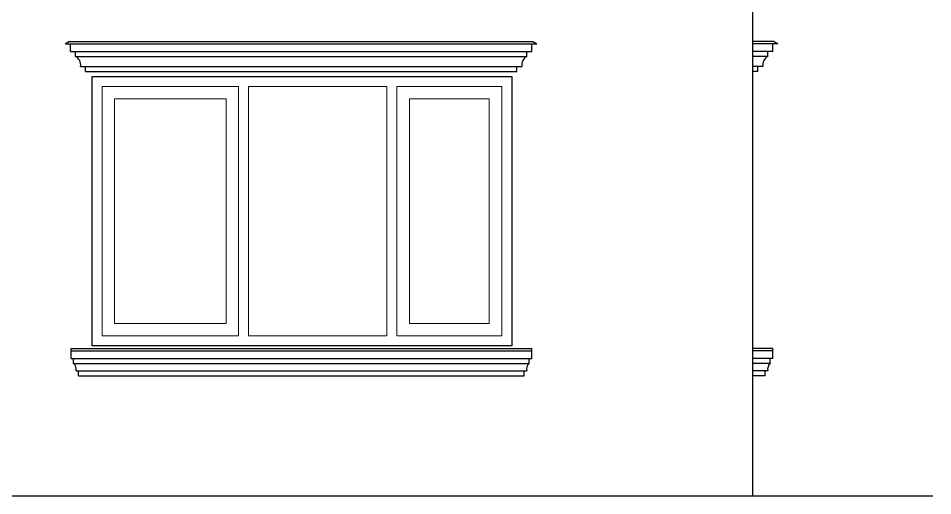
# Model space of a CAD drawing. Header units: inches. Extents: x 3672 to 10975, y -27382 to -746.
# Drawn here: x 4234.8 to 4417.8, y -27125.6 to -27030 of the extents above; entities that cross this region are included whole.
import ezdxf

# ---------------------------------------------------------------- set-up
doc = ezdxf.new("R2010")
doc.units = ezdxf.units.IN
doc.header["$LTSCALE"] = 17
doc.header["$MEASUREMENT"] = 0
for name, color, linetype, lineweight in [('25 BOT BAR', 12, 'Continuous', 25), ('ELEVATION', 7, 'Continuous', 25), ('WINDOW FRAME', 161, 'Continuous', 20)]:
    doc.layers.add(name, color=color, linetype=linetype, lineweight=lineweight)

# ---------------------------------------------------------------- blocks, each defined once
blk = doc.blocks.new('DSFFDFFD')
at = {"layer": 'ELEVATION', "linetype": 'Continuous'}
for p, q in [((-9566.27, -3437), (-9650.27, -3437)), ((-9650.27, -3437), (-9650.27, -3491)), ((-9566.27, -3491), (-9566.27, -3437)), ((-9650.27, -3491), (-9566.27, -3491))]:
    blk.add_line(p, q, dxfattribs=at)
at = {"layer": 'WINDOW FRAME'}
for p, q in [((-9627.27, -3439), (-9648.27, -3439)), ((-9648.27, -3439), (-9648.27, -3489)), ((-9627.27, -3439), (-9627.27, -3489)), ((-9597.57, -3439), (-9625.27, -3439)), ((-9625.27, -3439), (-9625.27, -3489)), ((-9597.57, -3489), (-9597.57, -3439)), ((-9574.57, -3439), (-9595.57, -3439)), ((-9595.57, -3489), (-9595.57, -3439)), ((-9595.57, -3439), (-9568.27, -3439)), ((-9595.57, -3489), (-9595.57, -3439)), ((-9568.27, -3489), (-9568.27, -3439)), ((-9568.27, -3439), (-9568.27, -3489)), ((-9629.77, -3441.5), (-9645.77, -3441.5)), ((-9645.77, -3441.5), (-9645.77, -3486.5)), ((-9629.77, -3486.5), (-9629.77, -3441.5)), ((-9593.07, -3441.5), (-9570.77, -3441.5)), ((-9593.07, -3486.5), (-9593.07, -3441.5)), ((-9570.77, -3441.5), (-9570.77, -3486.5)), ((-9645.77, -3486.5), (-9629.77, -3486.5)), ((-9570.77, -3486.5), (-9593.07, -3486.5)), ((-9648.27, -3489), (-9627.27, -3489)), ((-9625.27, -3489), (-9597.57, -3489)), ((-9595.57, -3489), (-9574.57, -3489)), ((-9568.27, -3489), (-9595.57, -3489))]:
    blk.add_line(p, q, dxfattribs=at)

msp = doc.modelspace()

# ---------------------------------------------------------------- linework, layer by layer
at = {"layer": '25 BOT BAR'}
for p, q in [((4381.78, -27125.6), (4381.78, -27018.6)), ((4244.98, -27034.6), (4244.23, -27035.1)), ((4244.23, -27035.1), (4338.52, -27035.1)), ((4244.98, -27034.6), (4337.77, -27034.6)), ((4245.23, -27036.6), (4245.23, -27035.1)), ((4337.52, -27036.6), (4337.52, -27035.1)), ((4337.77, -27034.6), (4338.52, -27035.1)), ((4386.03, -27034.6), (4381.78, -27034.6)), ((4386.78, -27035.1), (4381.78, -27035.1)), ((4385.78, -27036.6), (4385.78, -27035.1)), ((4386.03, -27034.6), (4386.78, -27035.1)), ((4245.23, -27036.6), (4337.52, -27036.6)), ((4246.23, -27037.6), (4246.23, -27036.6)), ((4246.23, -27037.6), (4336.52, -27037.6)), ((4336.52, -27037.6), (4336.52, -27036.6)), ((4385.78, -27036.6), (4381.78, -27036.6)), ((4384.78, -27037.6), (4381.78, -27037.6)), ((4384.78, -27037.6), (4384.78, -27036.6)), ((4247.23, -27039.6), (4335.52, -27039.6)), ((4248.23, -27040.6), (4248.23, -27039.6)), ((4248.23, -27040.6), (4334.52, -27040.6)), ((4334.52, -27040.6), (4334.52, -27039.6)), ((4383.78, -27039.6), (4381.78, -27039.6)), ((4382.78, -27040.6), (4381.78, -27040.6)), ((4382.78, -27040.6), (4382.78, -27039.6)), ((4245.31, -27096.1), (4337.52, -27096.1)), ((4245.31, -27098.1), (4245.31, -27096.1)), ((4337.52, -27098.1), (4337.52, -27096.1)), ((4385.78, -27096.1), (4381.78, -27096.1)), ((4385.78, -27096.6), (4385.78, -27096.1)), ((4245.31, -27096.6), (4337.52, -27096.6)), ((4385.78, -27096.6), (4381.78, -27096.6)), ((4385.78, -27098.1), (4385.78, -27096.6)), ((4245.31, -27098.1), (4337.52, -27098.1)), ((4245.81, -27099.1), (4245.81, -27098.1)), ((4245.81, -27099.1), (4337.02, -27099.1)), ((4337.02, -27099.1), (4337.02, -27098.1)), ((4385.78, -27098.1), (4381.78, -27098.1)), ((4385.28, -27099.1), (4381.78, -27099.1)), ((4385.28, -27099.1), (4385.28, -27098.1)), ((4246.31, -27100.6), (4336.52, -27100.6)), ((4246.81, -27101.6), (4246.81, -27100.6)), ((4246.81, -27101.6), (4336.02, -27101.6)), ((4336.02, -27101.6), (4336.02, -27100.6)), ((4384.78, -27100.6), (4381.78, -27100.6)), ((4384.28, -27101.6), (4381.78, -27101.6)), ((4384.28, -27101.6), (4384.28, -27100.6)), ((3921.78, -27125.6), (4381.78, -27125.6)), ((4381.78, -27125.6), (4417.78, -27125.6))]:
    msp.add_line(p, q, dxfattribs=at)
for centre, radius, start, end in [((4245.31, -27039.3), 1.93, 351.2663, 61.8638), ((4337.44, -27039.3), 1.93, 118.1362, 188.7337), ((4385.7, -27039.3), 1.93, 118.1362, 188.7337), ((4244.87, -27100.24), 1.48, 346.2102, 50.6596), ((4337.96, -27100.24), 1.48, 129.3404, 193.7898), ((4386.22, -27100.24), 1.48, 129.3404, 193.7898)]:
    msp.add_arc(centre, radius, start, end, dxfattribs=at)

# ---------------------------------------------------------------- block references
at = {"layer": '25 BOT BAR', "xscale": -1}
msp.add_blockref('DSFFDFFD', (-5316.74, -23604.6), dxfattribs=at)

doc.saveas('drawing.dxf')
